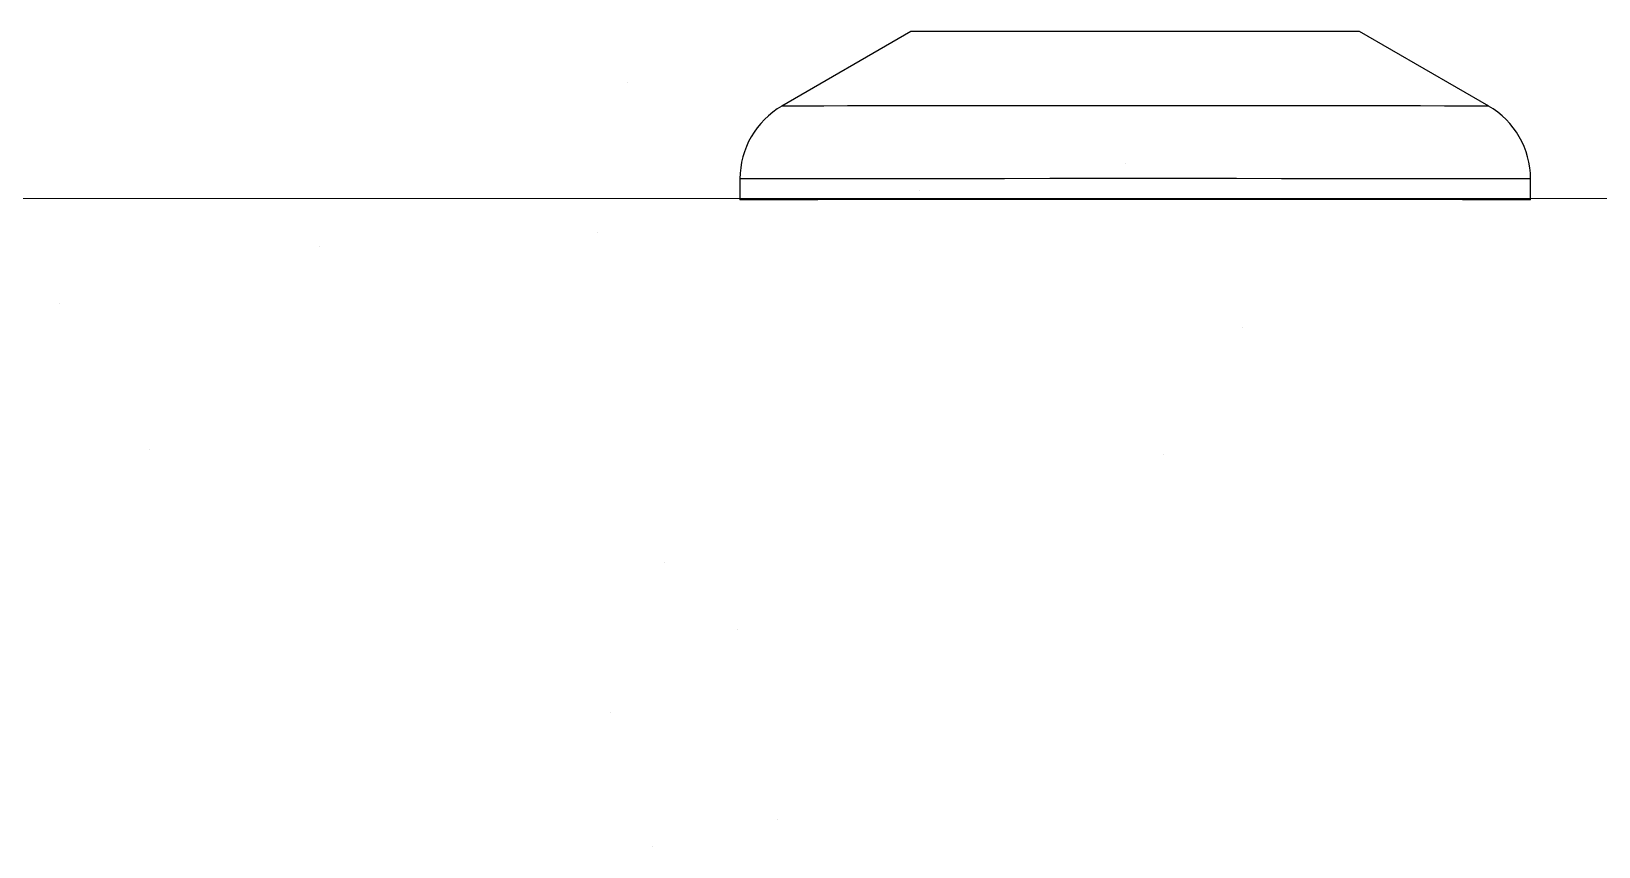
# Model space of a CAD drawing. Extents: x -36 to 357, y 137 to 237.
# Drawn here: x 12.4354 to 12.5358, y 181.5208 to 181.573 of the extents above; entities that cross this region are included whole.
import ezdxf

# ---------------------------------------------------------------- set-up
doc = ezdxf.new("R2010")
doc.units = 0
doc.header["$LTSCALE"] = 0.01
for name, color, linetype in [('01', 1, 'CONTINUOUS'), ('A-HACHURAPARED', 254, 'CONTINUOUS'), ('AR-CORTE', 1, 'CONTINUOUS')]:
    doc.layers.add(name, color=color, linetype=linetype)

msp = doc.modelspace()

# ---------------------------------------------------------------- linework, layer by layer
at = {"layer": '01', "ltscale": 10}
for p, q in [((12.4917638578318, 181.5729996980445), (12.48349253473939, 181.5682176885224)), ((12.52879609270717, 181.5682176885224), (12.52052476961585, 181.5729996980445)), ((12.48081047727651, 181.5635543007123), (12.48081127285009, 181.5622138776803)), ((12.53147735459647, 181.5622138776803), (12.53147815017114, 181.5635543007123))]:
    msp.add_line(p, q, dxfattribs=at)
for points in [[(12.52052476961585, 181.5729996980445, 0), (12.52034272464775, 181.5730010430984, 0), (12.51980579331325, 181.573002354314, 0), (12.51892739610125, 181.5730035989176, 0), (12.5177294883681, 181.5730047458007, 0), (12.51624201157288, 181.5730057662972, 0), (12.51450214489346, 181.5730066348999, 0), (12.51255337593761, 181.5730073298984, 0), (12.51044441378913, 181.5730078339212, 0), (12.50822797152109, 181.5730081343704, 0), (12.50595944865458, 181.5730082237364, 0), (12.5036955464519, 181.5730080997855, 0), (12.50149285068514, 181.5730077656157, 0), (12.49940641728176, 181.5730072295797, 0), (12.49748839621684, 181.5730065050754, 0), (12.49578672803441, 181.5730056102119, 0), (12.49434394557907, 181.5730045673559, 0), (12.49319611090436, 181.5730034025734, 0), (12.49237191390062, 181.573002144978, 0), (12.49189195520453, 181.573000826003, 0), (12.4917638578318, 181.5729996980445, 0)], [(12.5287960926395, 181.5682176885616, 0), (12.52861333889855, 181.5682193791325, 0), (12.52807384451885, 181.5682210426425, 0), (12.52718617504911, 181.56822265268, 0), (12.5259644240145, 181.5682241836824, 0), (12.52442798915258, 181.5682256113421, 0), (12.52260126443621, 181.568226912992, 0), (12.5205132527663, 181.5682280679659, 0), (12.51819710549757, 181.5682290579264, 0), (12.51568959609217, 181.5682298671557, 0), (12.51303053626984, 181.5682304828057, 0), (12.51026214391427, 181.5682308951018, 0), (12.50742837278272, 181.5682310974979, 0), (12.5045742146493, 181.5682310867807, 0), (12.50174498497367, 181.5682308631202, 0), (12.49898560342595, 181.5682304300675, 0), (12.49633988069913, 181.5682297944983, 0), (12.49384982292363, 181.5682289665033, 0), (12.49155496473945, 181.5682279592288, 0), (12.48949174160084, 181.5682267886671, 0), (12.48769291129615, 181.5682254734033, 0), (12.4861870338475, 181.5682240343199, 0), (12.48499801806834, 181.5682224942651, 0), (12.48414474195602, 181.5682208776905, 0), (12.48364075297436, 181.5682192102623, 0), (12.48349253481906, 181.5682176885688, 0)], [(12.48081047727651, 181.5635543006788, 0), (12.48081049475845, 181.5635543183822, 0)], [(12.53147815017005, 181.5635543006058, 0), (12.53129833243734, 181.5635560890509, 0), (12.53076138742222, 181.563557852106, 0), (12.52987493846454, 181.5635595647397, 0), (12.52865157103447, 181.5635612026369, 0), (12.52710865404192, 181.5635627425432, 0), (12.52526809324049, 181.5635641625957, 0), (12.52315602022068, 181.5635654426329, 0), (12.52080242139932, 181.5635665644814, 0), (12.51824071228443, 181.5635675122136, 0), (12.51550726305945, 181.563568272374, 0), (12.51264088220564, 181.56356883417, 0), (12.50968226551963, 181.5635691896256, 0), (12.50667341832636, 181.563569333694, 0), (12.50365705910558, 181.5635692643299, 0), (12.50067601298801, 181.5635689825181, 0), (12.49777260374653, 181.5635684922596, 0), (12.49498805288899, 181.563567800515, 0), (12.49236189442131, 181.5635669171053, 0), (12.48993141355245, 181.5635658545729, 0), (12.48773111733358, 181.5635646280031, 0), (12.48579224474238, 181.5635632548105, 0), (12.4841423231625, 181.563561754491, 0), (12.48280477755766, 181.5635601483457, 0), (12.48179859789675, 181.563558459178, 0), (12.48113806954029, 181.56355671097, 0), (12.48083257042131, 181.5635549285421, 0), (12.48081049475845, 181.5635543183822, 0)], [(12.53147735459647, 181.5622138776803, 0), (12.53129751552919, 181.5622156660965, 0), (12.53076054957023, 181.5622174291207, 0), (12.52987408060185, 181.5622191417213, 0), (12.5286506947687, 181.5622207795828, 0), (12.52710776178942, 181.5622223194508, 0), (12.52526718833219, 181.5622237394619, 0), (12.52315510698395, 181.5622250194549, 0), (12.52080150522238, 181.5622261412562, 0), (12.51823979964688, 181.5622270889386, 0), (12.51550636152901, 181.5622278490466, 0), (12.51264000041415, 181.5622284107884, 0), (12.50968141309099, 181.5622287661881, 0), (12.50667260578816, 181.5622289101998, 0), (12.50365629775701, 181.5622288407789, 0), (12.50067531474929, 181.562228558911, 0), (12.49777198096458, 181.562228068598, 0), (12.49498751813776, 181.5622273768014, 0), (12.49236146026164, 181.5622264933435, 0), (12.48993109228654, 181.5622254307675, 0), (12.4877309207463, 181.5622242041602, 0), (12.48579218382843, 181.5622228309368, 0), (12.48414240784919, 181.5622213305946, 0), (12.48280501644626, 181.5622197244354, 0), (12.48179899799075, 181.5622180352638, 0), (12.48113863600524, 181.5622162870625, 0), (12.48083330635131, 181.5622145046527, 0), (12.48081127285009, 181.5622138776803, 0)]]:
    msp.add_polyline3d(points, dxfattribs=at)
for centre, radius, start, end in [((12.48620014641387, 181.5635574936726), 0.005389672395424047, 120.0259271624872, 180.0334653213388), ((12.52608848141249, 181.5635574940187), 0.00538967186654051, 359.9653353766921, 59.96241270264484)]:
    msp.add_arc(centre, radius, start, end, dxfattribs=at)
at = {"layer": 'A-HACHURAPARED', "color": 252}
for p, q in [((12.47358472066151, 181.5697066222269), (12.47358472066151, 181.5697066222269)), ((12.50553708029618, 181.5645527680048), (12.50553708029618, 181.5645527680048)), ((12.49231616306976, 181.5628122012316), (12.49231616306976, 181.5628122012316)), ((12.47166634949709, 181.5600936017001), (12.47166634949709, 181.5600936017001)), ((12.45385078468447, 181.5591984084711), (12.45385078468447, 181.5591984084711)), ((12.437166051211, 181.5555515512632), (12.437166051211, 181.5555515512632)), ((12.51302449735198, 181.5540525407323), (12.51302449735198, 181.5540525407323)), ((12.44295493489956, 181.5462035609758), (12.44295493489956, 181.5462035609758)), ((12.50793041107804, 181.5458919264763), (12.50793041107804, 181.5458919264763)), ((12.47594846102335, 181.5389496187685), (12.47594846102335, 181.5389496187685)), ((12.48063017211209, 181.5346596209501), (12.48063017211209, 181.5346596209501)), ((12.4724851172304, 181.5293434841708), (12.4724851172304, 181.5293434841708)), ((12.48319618859223, 181.5225197791448), (12.48319618859223, 181.5225197791448)), ((12.47518475195752, 181.520765298494), (12.47518475195752, 181.520765298494))]:
    msp.add_line(p, q, dxfattribs=at)
at = {"layer": 'AR-CORTE', "color": 2}
msp.add_line((12.13667260527252, 181.5622194494597), (13.65981869871727, 181.5625867972465), dxfattribs=at)

doc.saveas('drawing.dxf')
